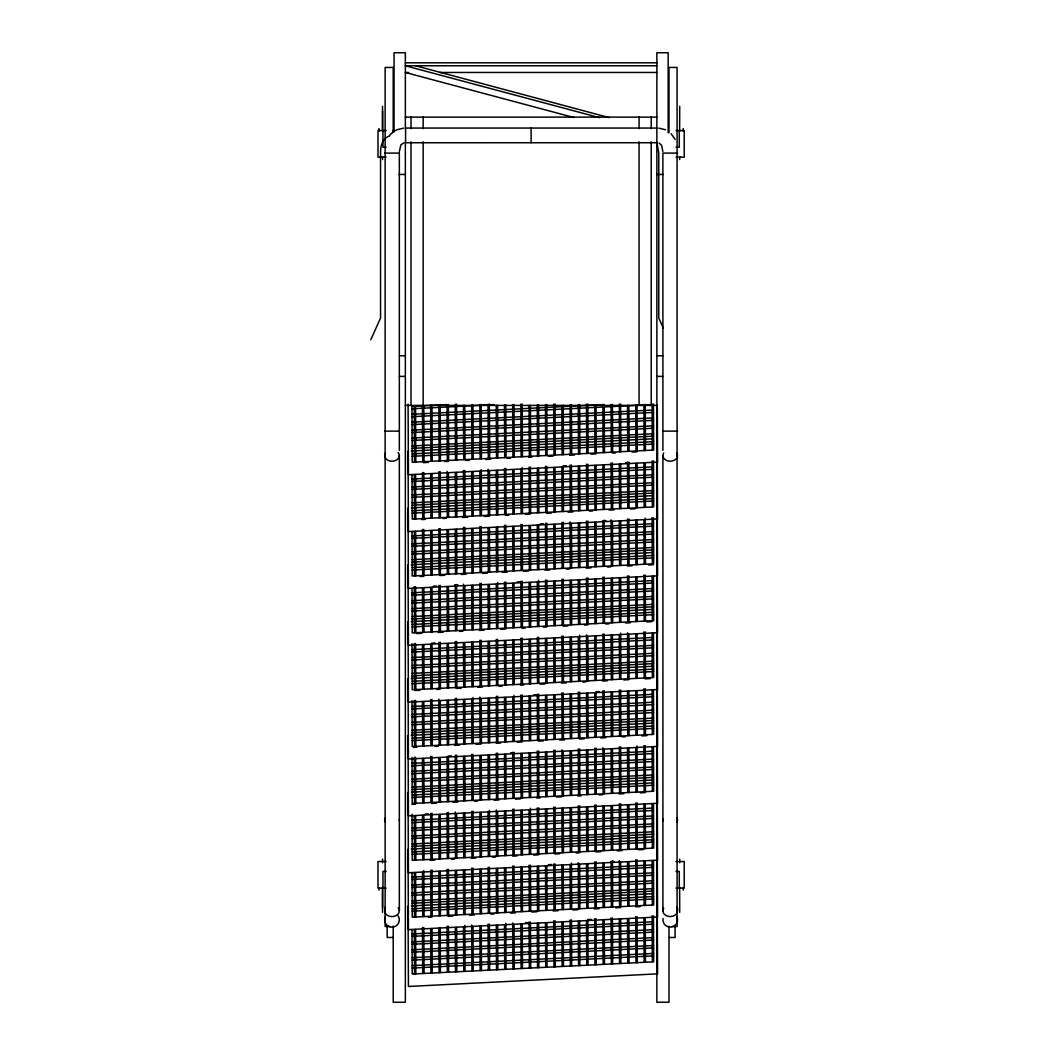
<?xml version="1.0" encoding="UTF-8"?>
<svg xmlns="http://www.w3.org/2000/svg" width="1055" height="1055" viewBox="0 0 1055 1055"><rect width="100%" height="100%" fill="white"/><g stroke="black" fill="none" stroke-linecap="round" stroke-linejoin="round"><path stroke-width="1.5" d="M399.37 151.485L400.9 144.825L403.828 142.887M370.78 339.75L380.552 318.069L380.552 153.094C380.367 146.526 382.292 138.073 389.506 136.029M389.572 135.37L392.829 132.178M396.72 129.778L403.472 128.143M446.436 404.619L411.951 406.36L412.228 462.275L653.665 450.063L653.441 404.012M411.964 408.773L494.083 404.619M411.991 414.285L604.159 404.553M412.004 416.699L651.792 404.553M412.03 422.198L653.467 409.986M412.043 424.611L653.48 412.4M412.07 430.124L653.507 417.899M412.083 432.537L653.52 420.312M412.109 438.036L653.546 425.824M412.123 440.463L653.559 428.238M412.149 445.962L653.586 433.737M412.162 448.375L653.599 436.163M411.305 451.013L652.267 438.827M412.189 453.887L653.625 441.663M412.202 456.301L653.638 444.076M423.451 462.644L428.37 462.393M444.801 461.563L448.349 461.378M466.152 460.481L469.435 460.31M485.854 459.479L490.786 459.228M507.204 458.398L510.488 458.239M528.555 457.316L531.852 457.158M548.27 456.327L553.202 456.077M569.621 455.246L574.553 454.995M590.971 454.164L595.97 453.914M612.322 453.083L615.606 452.912M632.037 452.081L636.983 451.83M563.106 465.914L566.39 465.743M625.523 462.749L628.806 462.591M412.03 479.062L653.467 466.838M412.043 481.476L653.48 469.264M412.07 486.988L653.507 474.763M412.083 489.401L653.52 477.176M412.109 494.901L653.546 482.689M412.123 497.327L653.559 485.102M412.149 502.826L653.586 490.601M412.162 505.24L653.599 493.028M411.305 507.877L652.267 495.679M412.189 510.752L653.625 498.527M412.202 513.165L653.638 500.94M421.802 519.588L425.086 519.416M443.153 518.506L446.436 518.335M462.868 517.504L467.787 517.253M484.219 516.423L489.362 516.172M505.569 515.341L508.853 515.183M525.271 514.352L530.362 514.088M546.622 513.271L551.554 513.02M567.986 512.189L572.905 511.939M589.336 511.108L592.62 510.937M609.038 510.106L613.97 509.855M630.389 509.024L635.321 508.774M540.107 523.939L543.391 523.768M602.524 520.774L605.807 520.616M412.03 535.927L653.467 523.702M412.043 538.34L653.48 526.129M412.07 543.852L653.507 531.628M412.083 546.266L653.52 534.041M412.109 551.765L653.546 539.553M412.123 554.178L653.559 541.967M412.149 559.691L653.586 547.466M412.162 562.104L653.599 549.879M411.305 564.742L652.267 552.543M412.189 567.603L653.625 555.392M412.202 570.03L653.638 557.805M420.154 576.531L423.741 576.347M439.869 575.529L444.801 575.292M461.22 574.448L466.152 574.21M482.57 573.379L487.502 573.129M502.286 572.377L507.204 572.126M523.636 571.296L528.555 571.045M544.987 570.214L549.919 569.964M566.337 569.133L569.621 568.962M586.053 568.131L590.971 567.88M607.403 567.049L610.687 566.891M627.474 566.034L632.037 565.81M648.456 564.979L653.388 564.728M433.354 586.198L436.638 586.039M454.705 585.129L457.989 584.958M517.121 581.964L520.405 581.793M412.03 592.791L653.467 580.567M412.043 595.205L653.48 582.98M412.07 600.704L653.507 588.492M412.083 603.13L653.52 590.906M412.109 608.63L653.546 596.405M412.123 611.043L653.559 598.831M412.149 616.555L653.586 604.33M412.162 618.969L653.599 606.744M411.305 621.606L652.267 609.408M412.189 624.468L653.625 612.256M412.202 626.881L653.638 614.669M416.87 633.567L421.802 633.317M438.221 632.486L443.153 632.235M459.584 631.404L462.868 631.233M479.287 630.402L484.219 630.152M500.637 629.321L505.569 629.07M521.988 628.239L525.271 628.068M543.338 627.158L546.767 626.987M563.053 626.169L567.986 625.918M584.404 625.088L587.78 624.916M605.755 624.006L609.038 623.835M625.47 623.004L630.389 622.753M646.821 621.923L651.739 621.672M431.706 643.154L434.99 642.983M412.03 649.656L653.467 637.431M412.043 652.069L653.48 639.844M412.07 657.568L653.507 645.357M412.083 659.995L653.52 647.77M412.109 665.494L653.546 653.269M412.123 667.907L653.559 655.683M412.149 673.42L653.586 661.195M412.162 675.833L653.599 663.608M411.305 678.471L652.267 666.272M412.189 681.332L653.625 669.107M412.202 683.746L653.638 671.534M415.235 690.511L420.154 690.26M436.585 689.429L440.146 689.245M456.288 688.427L461.22 688.177M477.651 687.346L482.57 687.095M499.002 686.264L502.286 686.106M520.352 685.183L523.636 685.025M540.054 684.194L544.987 683.943M561.405 683.113L566.337 682.862M582.756 682.031L586.053 681.86M602.471 681.029L607.403 680.778M623.822 679.948L628.78 679.697M645.172 678.866L650.104 678.616M533.54 694.863L536.824 694.691M595.956 691.698L599.24 691.526M412.03 706.52L653.467 694.296M412.043 708.934L653.48 696.709M412.07 714.433L653.507 702.221M412.083 716.846L653.52 704.635M412.109 722.359L653.546 710.134M412.123 724.772L653.559 712.547M412.149 730.271L653.586 718.059M412.162 732.698L653.599 720.473M411.305 735.335L652.267 723.137M412.189 738.197L653.625 725.972M412.202 740.61L653.638 728.398M413.586 747.454L416.87 747.283M434.937 746.373L438.221 746.202M454.652 745.371L459.584 745.12M476.003 744.289L481.159 744.039M496.246 743.274L500.637 743.05M517.069 742.219L522.159 741.955M538.419 741.138L543.338 740.887M559.77 740.056L564.689 739.806M579.472 739.054L584.404 738.803M600.823 737.973L605.755 737.722M622.186 736.891L625.47 736.733M641.888 735.902L646.821 735.652M448.138 756.039L451.421 755.881M510.541 752.888L513.838 752.716M412.03 763.372L653.467 751.16M412.043 765.798L653.48 753.573M412.07 771.297L653.507 759.073M412.083 773.711L653.52 761.499M412.109 779.223L653.546 766.998M412.123 781.636L653.559 769.412M412.149 787.136L653.586 774.924M412.162 789.549L653.599 777.337M411.305 792.2L652.267 780.001M412.189 795.061L653.625 782.836M412.202 797.475L653.638 785.25M411.951 804.398L415.538 804.213M431.653 803.396L436.585 803.145M453.004 802.314L457.936 802.077M474.354 801.233L477.651 801.075M494.07 800.244L499.002 799.993M515.42 799.163L520.352 798.912M536.771 798.081L540.054 797.91M556.486 797.079L561.405 796.828M577.837 795.998L581.12 795.839M599.187 794.916L602.471 794.758M618.889 793.927L623.822 793.677M640.253 792.846L645.185 792.595M425.139 814.064L428.422 813.906M412.03 820.236L653.467 808.025M412.043 822.649L653.48 810.438M412.07 828.162L653.507 815.937M412.083 830.575L653.52 818.35M412.109 836.074L653.546 823.863M412.123 838.501L653.559 826.276M412.149 844L653.586 831.775M412.162 846.413L653.599 834.202M411.305 849.051L652.267 836.866M412.189 851.926L653.625 839.701M412.202 854.339L653.638 842.114M430.018 860.353L434.937 860.102M451.369 859.271L454.652 859.1M471.071 858.269L476.003 858.018M492.421 857.188L495.718 857.016M512.651 856.159L517.069 855.935M533.487 855.104L538.564 854.853M554.838 854.023L559.77 853.785M576.188 852.954L579.577 852.783M595.904 851.952L600.823 851.702M617.254 850.871L622.186 850.62M638.605 849.789L643.537 849.539M548.323 864.691L551.607 864.533M610.74 861.539L614.023 861.368M412.03 877.101L653.467 864.876M412.043 879.514L653.48 867.302M412.07 885.026L653.507 872.802M412.083 887.44L653.52 875.215M412.109 892.939L653.546 880.727M412.123 895.365L653.559 883.14M412.149 900.865L653.586 888.64M412.162 903.278L653.599 891.066M411.305 905.915L652.267 893.717M412.189 908.79L653.625 896.565M412.202 911.204L653.638 898.979M428.37 917.296L431.943 917.112M448.085 916.294L453.004 916.043M469.435 915.213L474.354 914.962M490.786 914.131L494.07 913.973M510.488 913.142L515.42 912.892M531.852 912.061L536.771 911.81M553.202 910.979L558.121 910.729M572.905 909.977L577.837 909.727M594.255 908.896L599.187 908.645M615.606 907.814L620.538 907.564M635.677 906.799L640.253 906.575M525.324 922.729L528.608 922.558M587.74 919.564L591.024 919.393M412.03 933.965L653.467 921.74M412.043 936.378L653.48 924.167M412.07 941.891L653.507 929.666M412.083 944.304L653.52 932.079M412.109 949.803L653.546 937.592M412.123 952.217L653.559 940.005M412.149 957.729L653.586 945.504M412.162 960.142L653.599 947.918M412.189 965.642L653.625 953.43M412.202 968.068L653.638 955.843M405.357 62.812L656.869 62.812M656.869 65.766L405.357 65.766L599.372 117.633M408.641 72.465L405.357 72.465L573.933 117.527M439.882 72.465L656.869 72.465M405.357 117.118L656.869 117.118M656.658 128.064L405.582 128.064L405.555 142.755L656.658 142.742M386.17 130.556L377.993 130.556L377.993 157.155L386.13 157.155M392.592 130.556L395.876 130.556M676.057 130.556L684.22 130.556L684.22 157.155L676.097 157.155M386.17 147.238L382.952 147.238L382.952 130.556M676.057 147.238L679.275 147.238L679.275 130.556M384.653 153.094L399.331 153.094M677.574 153.094L662.883 153.094L662.909 450.393M398.896 174.457L405.357 174.457M656.869 174.457L663.318 174.457M399.291 355.772L405.357 355.772M656.869 355.772L662.936 355.772M399.291 376.384L405.357 376.384M656.869 376.384L662.936 376.384M405.357 405.41L656.869 405.41M384.653 431.126L399.331 431.126M662.883 431.126L677.574 431.126M386.13 861.526L377.993 861.526L377.993 888.125L386.17 888.125M676.097 861.526L684.22 861.526L684.22 888.125L676.057 888.125M386.17 871.43L382.952 871.43L382.952 888.125M676.057 871.43L679.275 871.43L679.275 888.125M389.981 926.488L385.141 926.488L385.141 67.441L393.212 67.441L393.212 131.624M672.233 926.488L677.086 926.488L677.086 67.441L669.002 67.441L669.002 132.745M393.212 937.473L387.159 937.473L387.159 926.198M669.002 937.473L675.068 937.473L675.068 926.198M658.782 128.143L665.534 129.778M415.617 65.766L609.249 117.633M659.111 143.045L661.683 145.484L662.87 151.485M671.151 133.695L675.095 139.405M663.344 328.184L658.782 318.069L658.782 153.094L656.869 142.32M657.305 404.672L657.595 462.103L408.43 474.71L408.074 404.171M657.305 461.536L657.595 518.955L408.43 531.575L408.021 451.184M657.305 518.401L657.595 575.819L408.43 588.439L408.021 508.048M657.305 575.265L657.595 632.683L408.43 645.291L408.021 564.913M657.305 632.13L657.595 689.548L408.43 702.155L408.021 621.777M657.305 688.994L657.595 746.413L408.43 759.02L408.021 678.629M657.305 745.859L657.595 803.277L408.43 815.884L408.021 735.493M657.305 802.71L657.595 860.142L408.43 872.749L408.021 792.358M657.305 859.574L657.595 916.993L408.43 929.613L408.021 849.222M657.305 916.439L657.595 973.857L408.43 986.478L408.021 906.087M653.441 460.877L653.665 506.928L412.228 519.139L412.004 474.737M653.441 517.728L653.665 563.779L412.228 576.004L412.004 531.601M653.441 576.241L653.665 620.643L412.228 632.868L412.004 588.466M652.135 404.078L652.359 450.129M653.441 633.106L653.665 677.508L412.228 689.733L412.004 643.682M653.441 689.97L653.665 734.372L412.228 746.597L412.004 700.546M652.135 460.943L652.359 506.993M653.441 746.835L653.665 791.237L412.228 803.448L412.004 757.398M652.135 517.794L652.359 563.845M653.441 803.686L653.665 848.101L412.228 860.313L412.004 814.262M652.135 576.307L652.359 620.709M652.135 633.171L652.359 677.574M653.441 860.55L653.665 904.966L412.228 917.177L412.004 872.775M653.441 915.766L653.665 961.817L412.228 974.042L412.004 929.64M652.135 690.036L652.359 734.438M652.135 746.9L652.359 791.303M652.135 803.752L652.359 848.167M652.135 860.616L652.359 905.032M652.135 915.832L652.359 961.883M645.238 404.421L645.462 450.472M645.238 462.934L645.462 507.336M645.238 518.15L645.462 564.201M645.238 575.015L645.462 621.065M645.238 631.879L645.462 677.93M643.932 404.487L644.157 450.538M645.238 688.73L645.462 734.781M643.932 463L644.157 507.402M645.238 745.595L645.462 791.646M643.932 519.864L644.157 564.267M645.238 804.108L645.462 848.51M643.932 575.081L644.157 621.131M645.238 860.972L645.462 905.375M643.932 631.945L644.157 677.996M645.238 917.837L645.462 962.239M643.932 688.796L644.157 734.847M643.932 745.661L644.157 791.712M643.932 804.174L644.157 848.576M643.932 861.038L644.157 905.441M643.932 917.903L644.157 962.305M637.035 404.843L637.273 450.894M637.035 463.343L637.273 507.758M637.035 520.207L637.273 564.61M637.035 577.072L637.273 621.474M637.035 633.936L637.273 678.339M635.73 404.909L635.954 450.96M635.73 463.409L635.954 507.824M637.035 690.801L637.273 735.203M637.035 746.017L637.273 792.068M635.73 520.273L635.954 564.676M637.035 802.881L637.273 848.932M635.73 577.138L635.954 621.54M637.035 859.733L637.273 905.797M635.73 634.002L635.954 678.405M635.73 690.867L635.954 735.269M637.035 916.597L637.273 962.648M635.73 747.718L635.954 792.134M635.73 802.947L635.954 848.998M635.73 859.799L635.954 905.863M635.73 916.663L635.954 962.714M628.833 405.252L629.07 451.303M628.833 462.116L629.07 508.167M628.833 518.981L629.07 565.032M628.833 575.845L629.07 621.896M627.527 405.318L627.751 451.369M628.846 634.345L629.07 678.761M628.846 691.21L629.07 735.612M627.527 462.182L627.751 508.233M628.846 748.074L629.07 792.476M627.527 519.047L627.751 565.098M628.846 804.939L629.07 849.341M627.527 575.911L627.751 621.962M627.527 632.776L627.751 678.827M628.846 861.803L629.07 906.205M628.846 918.668L629.07 963.07M627.527 691.276L627.751 735.678M627.527 748.14L627.751 792.542M627.527 805.005L627.751 849.407M627.527 861.869L627.751 906.271M627.527 918.734L627.751 963.136M620.617 404.025L620.868 451.725M620.643 464.174L620.868 508.576M620.643 521.038L620.868 565.44M620.643 577.903L620.868 622.305M620.63 633.119L620.868 679.169M619.311 404.091L619.562 451.791M620.63 689.983L620.868 736.034M619.338 464.24L619.562 508.642M620.63 746.848L620.868 792.898M619.338 521.104L619.562 565.506M619.338 577.969L619.562 622.371M620.63 803.712L620.868 849.763M620.643 862.212L620.868 906.614M619.338 634.833L619.562 679.235M620.643 919.076L620.868 963.479M619.325 690.049L619.562 736.1M619.325 746.914L619.562 792.964M619.325 803.778L619.562 849.829M619.325 860.629L619.562 906.68M619.338 919.142L619.562 963.545M612.414 404.434L612.665 452.133M612.428 462.947L612.665 508.998M612.441 521.447L612.665 565.862M612.441 578.311L612.665 622.727M612.441 635.176L612.665 679.591M611.109 404.5L611.359 452.199M612.441 692.04L612.665 736.443M611.122 463.013L611.359 509.064M612.441 748.905L612.665 793.307M611.122 519.878L611.359 565.928M612.441 805.769L612.665 850.172M611.135 578.377L611.359 622.793M612.428 860.986L612.665 907.036M611.135 635.242L611.359 679.657M611.135 692.106L611.359 736.509M612.428 917.85L612.665 963.901M611.135 748.971L611.359 793.373M611.135 805.835L611.359 850.238M611.135 862.7L611.359 907.102M611.122 917.916L611.359 963.967M604.225 404.856L604.462 452.555M604.238 465.004L604.462 509.407M604.225 520.221L604.462 566.271M604.225 577.085L604.462 623.136M604.225 633.95L604.462 680M602.906 404.922L603.157 452.621M604.225 690.814L604.462 736.865M602.933 465.07L603.157 509.473M604.238 749.314L604.462 793.729M602.933 521.935L603.157 566.337M604.238 806.178L604.462 850.594M602.919 577.151L603.157 623.202M602.919 634.015L603.157 680.066M604.238 863.043L604.462 907.445M604.238 919.907L604.462 964.31M602.919 690.88L603.157 736.931M602.919 747.744L603.157 793.795M602.933 806.244L603.157 850.66M602.933 863.109L603.157 907.511M602.933 919.973L603.157 964.375M596.022 405.265L596.26 452.964M596.035 465.426L596.26 509.829M596.035 522.278L596.26 566.693M596.035 579.142L596.26 623.558M596.035 636.007L596.26 680.409M594.717 405.331L594.954 453.03M596.035 692.871L596.26 737.274M594.73 465.492L594.954 509.895M596.022 748.087L596.26 794.138M594.73 522.344L594.954 566.759M594.73 579.208L594.954 623.624M596.022 804.952L596.26 851.003M596.022 861.816L596.26 907.867M594.73 636.073L594.954 680.475M596.022 918.681L596.26 964.732M594.73 692.937L594.954 737.34M594.717 748.153L594.954 794.204M594.717 805.018L594.954 851.069M594.717 861.882L594.954 907.933M594.717 918.747L594.954 964.798M587.806 404.039L588.057 453.386M587.82 464.187L588.057 510.238M587.82 521.051L588.057 567.102M587.82 577.916L588.057 623.967M587.833 636.429L588.057 680.831M586.501 404.105L586.751 453.452M587.833 693.28L588.057 737.696M586.514 464.253L586.751 510.303M586.514 521.117L586.751 567.168M587.833 750.145L588.057 794.56M587.833 807.009L588.057 851.425M586.514 577.982L586.751 624.033M587.833 863.874L588.057 908.276M586.514 634.846L586.751 680.897M586.527 693.359L586.751 737.762M587.833 920.738L588.057 965.14M586.527 750.211L586.751 794.626M586.527 807.075L586.751 851.49M586.527 863.94L586.751 908.342M586.527 920.804L586.751 965.206M579.604 404.461L579.854 453.795M579.63 466.257L579.854 510.66M579.63 523.109L579.854 567.524M579.63 579.973L579.854 624.389M579.617 635.189L579.854 681.24M578.298 404.527L578.549 453.861M578.325 466.323L578.549 510.726M579.617 692.054L579.854 738.104M579.617 748.918L579.854 794.969M578.325 523.175L578.549 567.59M579.617 805.783L579.854 851.833M578.325 580.039L578.549 624.455M578.325 636.904L578.549 681.306M579.63 864.296L579.854 908.698M579.63 921.147L579.854 965.562M578.311 692.12L578.549 738.17M578.311 748.984L578.549 795.035M578.311 805.849L578.549 851.899M578.311 862.713L578.549 908.764M578.325 921.213L578.549 965.628M571.401 404.869L571.652 454.204M571.414 465.018L571.652 511.068M571.428 523.531L571.652 567.933M571.428 580.395L571.652 624.797M571.428 637.26L571.652 681.662M570.096 404.935L570.346 454.27M571.428 694.111L571.652 738.526M570.109 465.084L570.346 511.134M571.428 750.975L571.652 795.391M570.109 521.948L570.346 567.999M570.122 580.461L570.346 624.863M571.428 807.84L571.652 852.242M571.414 863.056L571.652 909.107M570.122 637.326L570.346 681.728M571.414 919.92L571.652 965.971M570.122 694.177L570.346 738.592M570.122 751.041L570.346 795.457M570.122 807.906L570.346 852.308M570.122 864.77L570.346 909.173M570.109 919.986L570.346 966.037M563.199 405.278L563.449 454.626M563.225 467.075L563.449 511.49M563.225 522.304L563.449 568.355M563.225 579.155L563.449 625.219M563.225 636.02L563.449 682.071M561.893 405.357L562.144 454.692M563.225 692.884L563.449 738.935M561.919 467.154L562.144 511.556M561.906 522.37L562.144 568.421M563.225 751.397L563.449 795.8M563.225 808.262L563.449 852.664M561.906 579.235L562.144 625.285M563.225 865.113L563.449 909.529M561.906 636.086L562.144 682.137M561.906 692.95L562.144 739.001M563.225 921.978L563.449 966.393M561.906 749.815L562.144 795.866M561.919 808.328L562.144 852.73M561.919 865.192L562.144 909.595M561.919 922.044L562.144 966.459M554.996 404.052L555.247 455.035M555.022 467.497L555.247 511.899M555.022 524.361L555.247 568.764M555.022 581.226L555.247 625.628M555.022 638.09L555.247 682.493M553.69 404.118L553.941 455.101M553.717 467.563L553.941 511.965M555.022 694.942L555.247 739.357M555.022 750.171L555.247 796.222M553.717 524.427L553.941 568.83M555.022 807.022L555.247 853.073M553.717 581.292L553.941 625.694M553.717 638.156L553.941 682.559M555.022 863.887L555.247 909.938M555.022 920.751L555.247 966.802M553.717 695.008L553.941 739.423M553.717 750.237L553.941 796.288M553.717 807.088L553.941 853.139M553.717 863.953L553.941 910.003M553.717 920.817L553.941 966.868M546.793 404.474L547.044 455.457M546.82 466.27L547.044 512.321M546.82 523.135L547.044 569.186M546.82 579.986L547.044 626.037M545.488 404.54L545.738 455.523M546.82 638.499L547.044 682.902M546.82 695.364L547.044 739.766M545.514 466.336L545.738 512.387M546.82 752.228L547.044 796.631M545.514 523.201L545.738 569.252M545.514 580.052L545.738 626.103M546.82 809.093L547.044 853.495M546.82 865.944L547.044 910.36M545.514 638.565L545.738 682.967M546.82 922.809L547.044 967.224M545.514 695.43L545.738 739.832M545.514 752.294L545.738 796.696M545.514 809.159L545.738 853.561M545.514 866.01L545.738 910.425M545.514 922.874L545.738 967.29M538.591 404.883L538.841 455.866M538.617 468.328L538.841 512.73M538.617 525.192L538.841 569.595M538.617 580.408L538.841 626.459M538.617 637.273L538.841 683.323M537.285 404.949L537.536 455.931M538.617 694.137L538.841 740.188M537.312 468.394L537.536 512.796M537.312 525.258L537.536 569.66M538.617 750.989L538.841 797.053M538.617 807.853L538.841 853.904M537.312 582.123L537.536 626.525M538.617 866.366L538.841 910.768M537.312 637.339L537.536 683.389M537.312 694.203L537.536 740.254M538.617 923.231L538.841 967.633M537.312 751.068L537.536 797.118M537.312 807.919L537.536 853.97M537.312 866.432L537.536 910.834M537.312 923.296L537.536 967.699M530.388 405.305L530.652 456.288M530.414 467.101L530.652 513.152M530.428 525.601L530.652 570.017M530.428 582.466L530.652 626.868M530.428 639.33L530.652 683.732M529.082 405.371L529.333 456.353M529.109 467.167L529.333 513.218M530.428 696.194L530.652 740.597M530.428 753.059L530.652 797.461M529.109 525.667L529.333 570.082M530.414 808.275L530.652 854.326M529.109 582.531L529.333 626.934M529.109 639.396L529.333 683.798M530.414 865.14L530.652 911.19M530.414 922.004L530.652 968.055M529.109 696.26L529.333 740.663M529.109 753.125L529.333 797.527M529.109 809.989L529.333 854.392M529.109 865.206L529.333 911.256M529.109 922.07L529.333 968.121M522.172 404.065L522.449 456.696M522.212 467.51L522.449 513.561M522.212 524.375L522.449 570.425M522.212 581.239L522.449 627.29M520.867 404.131L521.144 456.762M522.212 638.104L522.449 684.154M522.212 694.968L522.449 741.019M520.919 469.224L521.144 513.627M522.225 753.468L522.449 797.87M520.906 524.441L521.144 570.491M520.906 581.305L521.144 627.356M522.225 810.332L522.449 854.735M522.225 867.197L522.449 911.599M520.906 638.17L521.144 684.22M522.225 924.061L522.449 968.464M520.906 695.034L521.144 741.085M520.919 753.534L521.144 797.949M520.919 810.398L521.144 854.801M520.919 867.263L521.144 911.665M520.919 924.127L521.144 968.53M513.983 404.487L514.247 457.118M514.022 469.567L514.247 513.983M514.022 526.432L514.247 570.847M514.022 583.296L514.247 627.699M514.022 640.161L514.247 684.563M512.664 404.553L512.941 457.184M514.009 695.377L514.247 741.428M512.717 469.633L512.941 514.049M512.717 526.498L512.941 570.913M514.009 752.241L514.247 798.292M514.009 809.106L514.247 855.157M512.717 583.362L512.941 627.765M514.009 865.97L514.247 912.021M512.717 640.227L512.941 684.629M512.717 697.091L512.941 741.494M514.022 924.47L514.247 968.886M512.704 752.307L512.941 798.358M512.704 809.172L512.941 855.223M512.704 866.036L512.941 912.087M512.704 922.901L512.941 968.952M505.78 404.896L506.044 457.527M505.807 468.341L506.044 514.392M505.807 525.205L506.044 571.256M505.807 582.07L506.044 628.121M505.82 640.57L506.044 684.985M504.475 404.962L504.738 457.593M504.501 468.407L504.738 514.458M505.82 697.434L506.044 741.85M505.82 754.299L506.044 798.701M504.501 525.271L504.738 571.322M505.82 811.163L506.044 855.565M504.501 582.136L504.738 628.187M504.514 640.636L504.738 685.051M505.82 868.028L506.044 912.43M505.807 923.244L506.044 969.294M504.514 697.5L504.738 741.916M504.514 754.365L504.738 798.767M504.514 811.229L504.738 855.631M504.514 868.094L504.738 912.496M504.514 924.958L504.738 969.36M497.578 405.318L497.841 457.949M497.617 470.398L497.841 514.814M497.617 527.263L497.841 571.665M497.604 582.479L497.841 628.529M496.272 405.384L496.536 458.015M497.604 639.343L497.841 685.394M497.604 696.208L497.841 742.258M496.312 470.464L496.536 514.88M497.604 753.072L497.841 799.123M496.312 527.329L496.536 571.744M496.312 584.193L496.536 628.595M497.617 811.572L497.841 855.987M497.617 868.436L497.841 912.852M496.298 639.409L496.536 685.46M497.617 925.301L497.841 969.703M496.298 696.274L496.536 742.324M496.298 753.138L496.536 799.189M496.298 810.003L496.536 856.053M496.312 868.502L496.536 912.918M496.312 925.367L496.536 969.782M489.362 404.091L489.639 458.358M489.415 470.82L489.639 515.222M489.415 527.685L489.639 572.087M489.415 584.549L489.639 628.951M489.415 641.4L489.639 685.816M488.056 404.157L488.333 458.424M489.415 698.265L489.639 742.68M488.096 469.238L488.333 515.288M488.109 527.751L488.333 572.153M489.415 755.129L489.639 799.532M489.401 810.346L489.639 856.396M488.109 584.615L488.333 629.017M489.401 867.21L489.639 913.261M488.109 641.466L488.333 685.882M488.109 698.331L488.333 742.746M489.401 924.075L489.639 970.125M488.109 755.195L488.333 799.598M488.109 812.06L488.333 856.462M488.096 867.276L488.333 913.327M488.096 924.14L488.333 970.191M481.159 404.5L481.436 458.78M481.199 469.594L481.436 515.644M481.199 526.445L481.436 572.496M481.199 583.31L481.436 629.36M481.199 640.174L481.436 686.225M479.854 404.566L480.13 458.846M479.906 471.295L480.13 515.71M481.212 698.687L481.436 743.089M481.212 755.551L481.436 799.954M479.893 526.511L480.13 572.562M481.212 812.403L481.436 856.818M479.893 583.375L480.13 629.426M479.893 640.24L480.13 686.291M481.212 869.267L481.436 913.683M481.212 926.132L481.436 970.534M479.893 697.104L480.13 743.155M479.906 755.617L480.13 800.02M479.906 812.469L480.13 856.884M479.906 869.333L480.13 913.749M479.906 926.198L480.13 970.6M472.957 404.922L473.233 459.189M473.009 471.651L473.233 516.053M473.009 528.515L473.233 572.918M473.009 585.367L473.233 629.782M471.651 404.988L471.928 459.255M473.009 642.231L473.233 686.647M472.996 697.447L473.233 743.511M471.704 471.717L471.928 516.119M472.996 754.312L473.233 800.363M471.704 528.581L471.928 572.984M471.704 585.433L471.928 629.848M472.996 811.176L473.233 857.227M472.996 868.041L473.233 914.092M471.704 642.297L471.928 686.713M473.009 926.554L473.233 970.956M471.704 699.162L471.928 743.577M471.691 754.378L471.928 800.429M471.691 811.242L471.928 857.293M471.691 868.107L471.928 914.158M471.691 924.971L471.928 971.022M464.754 405.331L465.031 459.611M464.807 470.425L465.031 516.475M464.807 527.276L465.031 573.327M464.807 585.789L465.031 630.191M464.807 642.653L465.031 687.056M463.448 405.397L463.725 459.677M464.807 699.518L465.031 743.92M463.488 470.49L463.725 516.541M463.488 527.342L463.725 573.393M464.807 756.382L465.031 800.785M464.807 813.234L465.031 857.649M463.488 584.206L463.725 630.257M464.807 870.098L465.031 914.514M463.501 642.719L463.725 687.121M463.501 699.584L463.725 743.986M464.807 925.314L465.031 971.365M463.501 756.448L463.725 800.851M463.501 813.3L463.725 857.715M463.501 870.164L463.725 914.58M463.501 927.029L463.725 971.431M456.551 404.105L456.828 460.02M456.604 472.482L456.828 516.884M456.604 529.346L456.828 573.749M456.604 584.562L456.828 630.613M456.604 641.427L456.828 687.478M455.246 404.171L455.523 460.086M455.298 472.548L455.523 516.95M456.604 698.278L456.828 744.329M456.604 755.143L456.828 801.193M455.298 529.412L455.523 573.815M456.604 813.656L456.828 858.058M455.298 584.628L455.523 630.679M455.298 641.493L455.523 687.544M456.604 870.52L456.828 914.922M456.604 927.385L456.828 971.787M455.298 698.344L455.523 744.395M455.298 755.209L455.523 801.259M455.298 812.073L455.523 858.124M455.298 870.586L455.523 914.988M455.298 927.451L455.523 971.853M448.349 404.513L448.626 460.442M448.401 472.891L448.626 517.306M448.401 529.755L448.626 574.157M448.401 586.62L448.626 631.022M447.043 404.579L447.32 460.507M448.401 643.484L448.626 687.886M448.401 700.349L448.626 744.751M447.096 471.308L447.32 517.372M448.401 757.2L448.626 801.615M447.096 529.821L447.32 574.223M447.096 586.686L447.32 631.088M448.401 812.429L448.626 858.48M448.401 869.28L448.626 915.344M447.096 643.55L447.32 687.952M448.401 926.145L448.626 972.196M447.096 700.415L447.32 744.817M447.096 757.266L447.32 801.681M447.096 812.495L447.32 858.546M447.096 869.346L447.32 915.41M447.096 926.211L447.32 972.262M440.146 404.935L440.423 460.85M440.199 471.664L440.423 517.715M440.199 528.529L440.423 574.579M440.199 585.393L440.423 631.444M440.199 642.258L440.423 688.308M438.84 405.001L439.117 460.916M440.199 700.757L440.423 745.16M438.893 471.73L439.117 517.781M438.893 528.595L439.117 574.645M440.199 757.622L440.423 802.024M440.199 814.486L440.423 858.889M438.893 585.459L439.117 631.51M440.199 871.351L440.423 915.753M438.893 642.324L439.117 688.374M438.893 699.175L439.117 745.226M440.199 928.215L440.423 972.618M438.893 757.688L439.117 802.09M438.893 814.552L439.117 858.955M438.893 871.417L439.117 915.819M438.893 928.281L439.117 972.684M431.943 405.344L432.22 461.272M431.996 473.721L432.22 518.124M431.996 530.586L432.22 574.988M431.996 587.45L432.22 631.853M431.996 644.315L432.22 688.717M430.638 405.41L430.915 461.338M430.691 473.787L430.915 518.19M431.996 699.531L432.22 745.582M431.996 756.395L432.22 802.446M430.691 530.652L430.915 575.054M431.996 813.26L432.22 859.311M430.691 587.516L430.915 631.919M430.691 644.381L430.915 688.783M431.996 870.111L432.22 916.162M431.996 928.624L432.22 973.027M430.691 699.597L430.915 745.648M430.691 756.461L430.915 802.512M430.691 813.326L430.915 859.377M430.691 870.177L430.915 916.228M430.691 928.69L430.915 973.092M423.741 405.766L424.031 461.681M423.794 472.495L424.031 518.546M423.794 529.359L424.031 575.41M423.807 587.859L424.031 632.275M422.435 405.832L422.712 461.747M423.807 644.724L424.031 689.139M423.807 701.588L424.031 745.99M422.488 472.561L422.712 518.612M423.807 758.453L424.031 802.855M422.488 529.425L422.712 575.476M422.488 587.925L422.712 632.341M423.807 815.317L424.031 859.72M423.794 870.533L424.031 916.584M422.488 644.79L422.712 689.205M423.794 927.398L424.031 973.448M422.488 701.654L422.712 746.056M422.488 758.519L422.712 802.921M422.488 815.383L422.712 859.785M422.488 872.248L422.712 916.65M422.488 927.464L422.712 973.514M415.538 406.175L415.828 462.103M415.604 474.552L415.828 518.955M415.604 531.417L415.828 575.819M415.591 586.633L415.828 632.683M415.591 643.497L415.828 689.548M414.233 406.241L414.523 462.169M415.591 700.362L415.828 746.413M414.299 474.618L414.523 519.02M414.299 531.483L414.523 575.885M415.591 757.226L415.828 803.277M415.604 815.726L415.828 860.142M414.285 586.699L414.523 632.749M415.604 872.591L415.828 916.993M414.285 643.563L414.523 689.614M415.604 929.455L415.828 973.857M414.285 700.428L414.523 746.478M414.285 757.292L414.523 803.343M414.299 815.792L414.523 860.207M414.299 872.656L414.523 917.059M414.299 929.521L414.523 973.923M683.231 128.512L683.231 131.4M683.231 887.848L683.231 890.169M679.71 106.318L679.631 131.466M679.71 156.575L679.71 159.542M679.71 859.126L679.71 862.739M679.631 887.202L679.71 912.351M669.002 926.198L669.002 1002.25L656.869 1002.25L656.869 52.75L668.171 52.75L668.171 132.679M662.909 455.536L662.909 910.887M651.212 117.118L651.212 128.657M651.212 141.832L651.212 405.41M639.066 117.118L639.066 128.657M639.066 141.832L639.066 405.41M531.113 128.064L531.113 142.755M423.161 117.118L423.161 128.657M423.161 141.832L423.161 405.41M411.015 117.118L411.015 128.657M411.015 141.832L411.015 405.41M405.357 128.657L405.357 52.75L394.056 52.75L394.056 132.046M405.357 141.832L405.357 1002.25L393.212 1002.25L393.212 926.198M399.344 153.094L399.344 450.393M399.344 455.536L399.344 910.887M382.596 111.026L382.596 131.466M382.596 887.202L382.596 907.643M382.517 106.318L382.517 130.978M382.517 156.575L382.517 159.542M382.517 859.126L382.517 862.739M382.517 887.703L382.517 912.351M378.982 128.512L378.982 131.4M378.982 887.848L378.982 890.169M676.743 907.023A7.345 4.589 0 0 1 676.743 911.243M663.015 909.977A7.345 4.589 0 0 1 663.015 908.302M676.743 817.836A7.345 4.589 0 0 1 676.743 822.056M663.015 820.777A7.345 4.589 0 0 1 663.015 819.102M676.743 916.465A7.345 7.345 0 0 1 671.31 927.094A7.345 7.345 0 0 1 663.015 918.496M676.743 908.276A7.345 5.684 0 0 1 670.228 916.571A7.345 5.684 0 0 1 663.701 908.276M676.743 452.925A7.345 5.684 0 0 1 670.228 461.22A7.345 5.684 0 0 1 663.701 452.925M399.304 908.724A7.345 4.589 0 0 1 399.304 909.542M385.471 911.243A7.345 4.589 0 0 1 385.471 907.023M399.304 819.524A7.345 4.589 0 0 1 399.304 820.355M385.471 822.056A7.345 4.589 0 0 1 385.471 817.836M398.131 915.819A7.345 7.345 0 0 1 396.997 925.209A7.345 7.345 0 0 1 387.554 925.683A7.345 7.345 0 0 1 385.471 916.465M398.131 907.775A7.345 5.684 0 0 1 396.997 915.041A7.345 5.684 0 0 1 387.554 915.41A7.345 5.684 0 0 1 385.471 908.276M398.131 452.424A7.345 5.684 0 0 1 396.997 459.69A7.345 5.684 0 0 1 387.554 460.072A7.345 5.684 0 0 1 385.471 452.925"/></g></svg>
